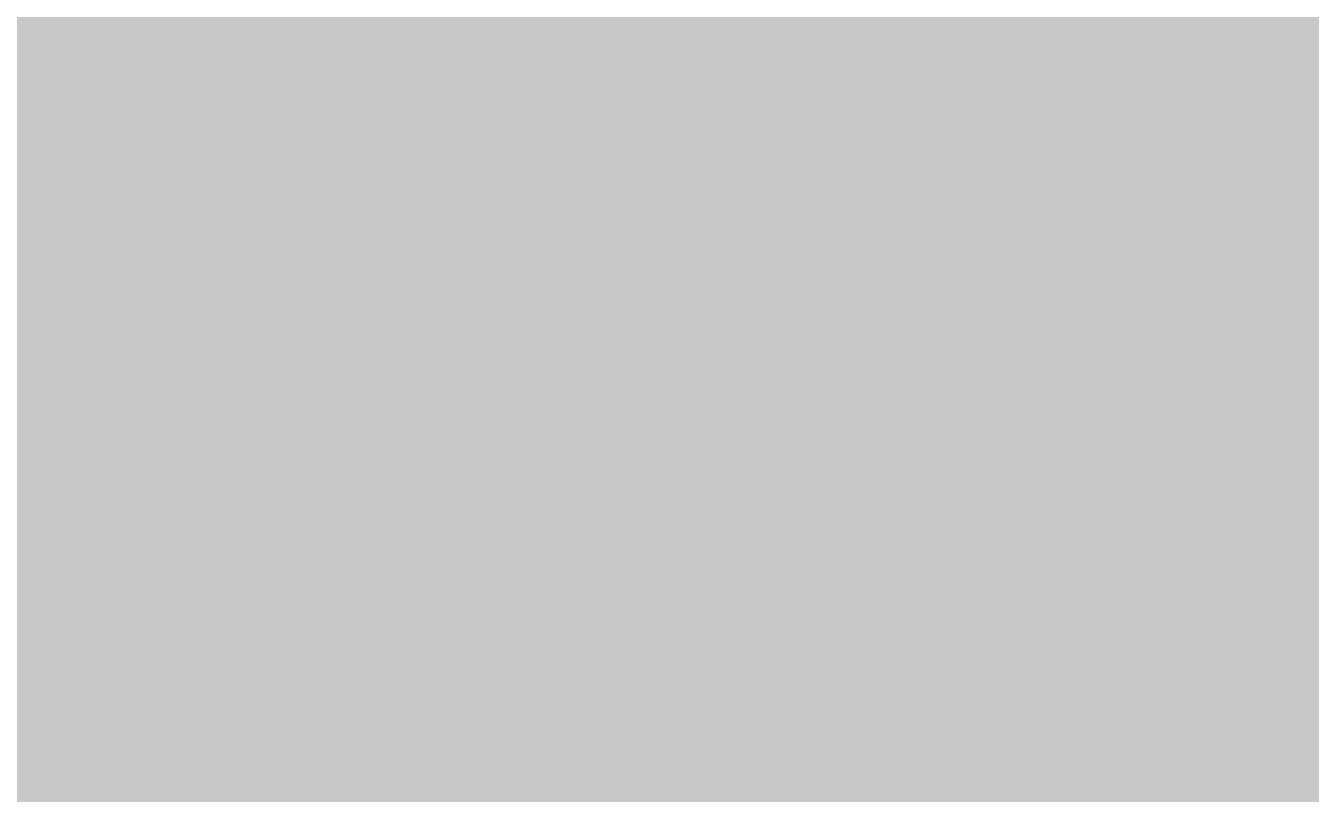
# Model space of a CAD drawing. Header units: millimetres. Extents: x 0 to 966, y -664 to 90.
# Drawn here: x 7.764 to 8.853, y -464.409 to -463.757 of the extents above; entities that cross this region are included whole.
import ezdxf

# ---------------------------------------------------------------- set-up
doc = ezdxf.new("R2010")
doc.units = ezdxf.units.MM
for name, color, linetype in [('HDL_BODY', 7, 'Continuous'), ('HDL_COLOUR', 7, 'Continuous'), ('HDL_PRINT', 7, 'Continuous')]:
    doc.layers.add(name, color=color, linetype=linetype)
doc.styles.add('HDL_ARIAL', font='arial.ttf')

# ---------------------------------------------------------------- blocks, each defined once
blk = doc.blocks.new('MDL64-KT.53_FRONT')
at = {"layer": 'HDL_BODY', "true_color": 0x202126}
blk.add_hatch(color=250, dxfattribs=at).paths.add_polyline_path([(1.2843, 89.5902), (0.8829, 89.1803), (0.8829, 89.0984), (0.8027, 89.0164), (0.8027, 66.5574), (0.6421, 66.3934), (0.6421, 66.3115), (0.4013, 65.9016), (0.3211, 65.4918), (0.2408, 65.4098), (0.2408, 57.541), (0.1605, 57.459), (0.1605, 34.1803), (0.0803, 34.0984), (0.0803, 25.8197), (0, 25.7377), (0, 22.2951), (0.0803, 22.2131), (0.1605, 21.9672), (0.4013, 21.8033), (0.4013, 21.2295), (0.4816, 21.1475), (0.4816, 20.8197), (0.7224, 20.5738), (0.7224, 20.4918), (0.8027, 20.4098), (0.8027, 10.6557), (0.8829, 10.5738), (0.8829, 1.3934), (0.9632, 1.3934), (1.0435, 1.3115), (1.0435, 0.5738), (1.1237, 0.4918), (1.1237, 0.4098), (1.4448, 0.082), (1.5251, 0.082), (1.6054, 0), (41.6589, 0), (41.7391, 0.082), (70.1538, 0.082), (70.2341, 0.1639), (70.3946, 0.1639), (70.4749, 0.2459), (70.5552, 0.2459), (70.796, 0.5738), (70.796, 16.2295), (70.8763, 16.3115), (70.8763, 20.3279), (70.9565, 20.4098), (71.1171, 20.4098), (71.1973, 20.4918), (71.2776, 20.4918), (71.5987, 20.8197), (71.5987, 20.9836), (71.6789, 21.0656), (71.6789, 25.4918), (71.7592, 25.5738), (71.7592, 35.7377), (71.8395, 35.8197), (71.8395, 46.3115), (71.9197, 46.3934), (71.9197, 56.3934), (72, 56.4754), (72, 65.5738), (71.9197, 65.6557), (71.9197, 65.8197), (71.7592, 65.9836), (71.7592, 66.0656), (71.1973, 66.6393), (71.1973, 70.4918), (71.2776, 70.5738), (71.2776, 82.377), (71.3579, 82.459), (71.3579, 88.9344), (71.2776, 89.0164), (71.1973, 89.2623), (71.1171, 89.2623), (70.9565, 89.4262), (70.8763, 89.4262), (70.7157, 89.5902), (70.6355, 89.5902), (70.4749, 89.7541), (70.3946, 89.7541), (70.0736, 90), (1.9264, 90), (1.8462, 89.918), (1.6054, 89.8361), (1.3645, 89.5902)])
at = {"layer": 'HDL_COLOUR', "true_color": 0x202126}
blk.add_hatch(color=250, dxfattribs=at).paths.add_polyline_path([(3.8923, 52.7061), (25.9489, 52.7061), (25.9489, 56.2193), (3.8923, 56.2193)])
at = {"layer": 'HDL_PRINT', "color": 254, "true_color": 0xd2ddeb, "style": 'HDL_ARIAL', "width": 1.000204}
blk.add_text('MDL64-KT.53', height=2.302095, dxfattribs=at).set_placement((4.3248, 53.697))

msp = doc.modelspace()

# ---------------------------------------------------------------- block references
msp.add_blockref('MDL64-KT.53_FRONT', (0, -520))

doc.saveas('drawing.dxf')
